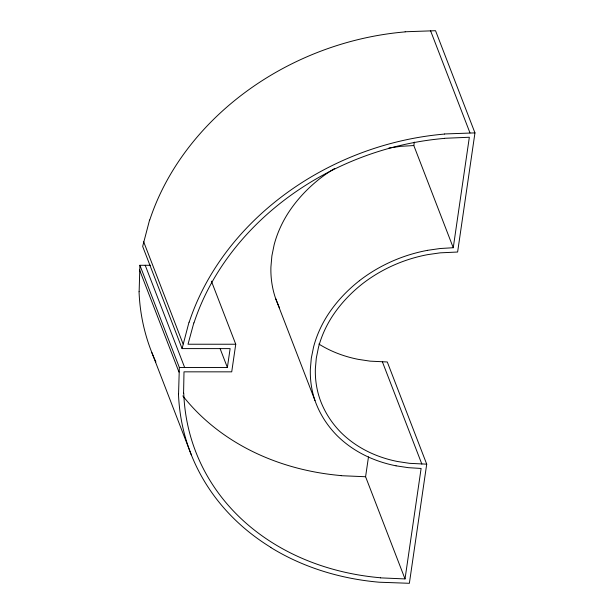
<?xml version="1.0" encoding="UTF-8"?>
<svg xmlns="http://www.w3.org/2000/svg" width="614" height="614" viewBox="0 0 614 614"><rect width="100%" height="100%" fill="white"/><g stroke="black" fill="none" stroke-linecap="round" stroke-linejoin="round"><path stroke-width="0.92" d="M139.132 291.704L139.915 265.279L150.553 265.286M178.559 393.889L179.342 367.464L139.915 265.279M183.578 393.206L184 371.838L231.724 371.846L235.745 344.239L211.4 281.158M179.342 367.464L227.38 367.479L230.127 348.614L182.089 348.599L142.663 246.414L149.578 219.996M380.411 577.866L405.025 578.925L365.591 476.74L368.484 456.893M427.436 250.343L440.23 248.509L453.255 247.734L413.821 145.549L414.327 142.095M405.025 578.925L421.112 468.451L408.318 467.668L396.061 465.826M453.255 247.734L469.342 137.252L444.421 138.303M318.85 344.032A127.574 105.639 -21.1 0 0 358.315 359.359L370.104 361.147L387.288 361.976L426.715 464.161L409.369 583.3L379.291 582.218A262.685 217.517 -21.1 0 1 270.82 547.527M405.14 31.774L435.533 30.7L474.96 132.885L457.614 252.024L440.184 252.845L427.874 254.61A127.574 105.639 -21.1 0 0 362.413 283.814C350.471 293.246 339.933 304.452 331.698 317.269A121.58 100.673 -21.1 0 0 318.482 347.355L316.302 358.062L315.358 368.768A121.58 100.673 -21.1 0 0 319.817 398.862C324.207 411.418 331.491 422.839 340.801 432.317A127.574 105.639 -21.1 0 0 397.742 461.544L409.53 463.332L426.715 464.161M182.089 348.599L189.005 322.181M193.824 322.864L188.022 344.231L235.745 344.239M359.351 280.767C346.902 290.56 335.935 302.241 327.362 315.588A126.561 104.802 -21.1 0 0 313.593 346.918L311.321 358.062L310.339 369.214A126.561 104.802 -21.1 0 0 314.99 400.543C319.564 413.621 327.147 425.502 336.84 435.38A132.785 109.96 -21.1 0 0 396.061 465.819M388.923 148.028L400.804 146.324L413.821 145.549M444.567 133.959L474.96 132.885M340.977 475.681L365.591 476.74M334.714 168.428A132.785 109.96 -21.1 0 0 319.917 178.574C307.476 188.383 296.508 200.057 287.935 213.403A126.561 104.802 -21.1 0 0 274.159 244.733L271.887 255.877L270.912 267.029A126.561 104.802 -21.1 0 0 275.563 298.358L279.454 307.913M430.544 30.7L469.979 132.885M382.415 361.892L421.849 464.077M275.563 298.358L314.99 400.543M220.18 348.813L227.38 367.479M143.661 241.778L183.087 343.963M145.211 265.279L184.637 367.464M139.562 269.922L178.989 372.107M151.865 352.613L191.292 454.797M193.986 322.887A258.632 214.163 -21.1 0 1 444.413 138.403M359.343 280.759A132.785 109.96 -21.1 0 1 427.436 250.358M380.434 577.766A258.632 214.163 -21.1 0 1 183.747 393.183M189.181 322.204A263.79 218.438 -21.1 0 1 444.567 134.067M270.904 547.435A264.281 218.845 -21.1 0 1 178.474 393.904M149.755 220.019A263.79 218.438 -21.1 0 1 405.14 31.89M155.902 361.968A264.281 218.845 -21.1 0 1 139.048 291.719M341.008 475.581A258.632 214.163 -21.1 0 1 182.826 395.907"/></g></svg>
